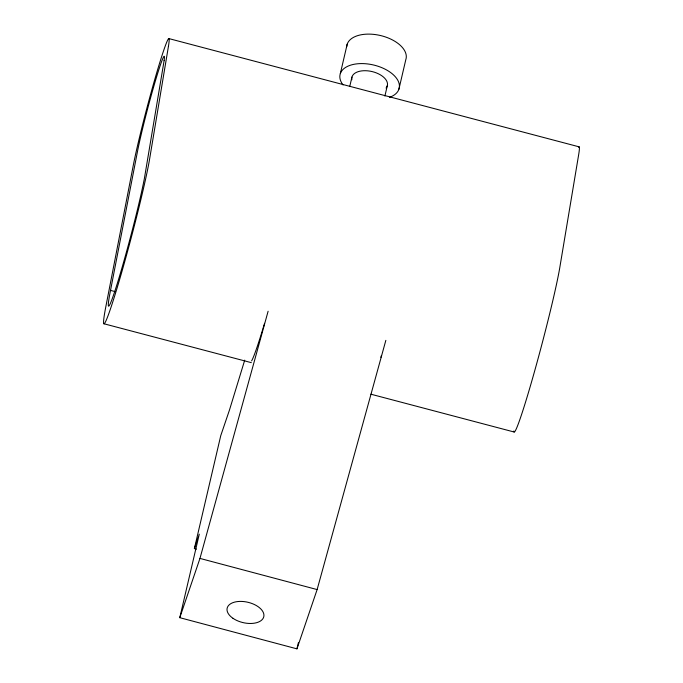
<?xml version="1.0" encoding="UTF-8"?>
<svg xmlns="http://www.w3.org/2000/svg" width="683" height="683" viewBox="0 0 683 683"><rect width="100%" height="100%" fill="white"/><g stroke="black" fill="none" stroke-linecap="round" stroke-linejoin="round"><path stroke-width="1.02" d="M196.431 549.141L194.382 548.594L220.763 435.617L229.488 409.979L244.719 360.154M385.844 340.365L317.125 589.574L296.951 648.85L179.783 617.68L199.282 534.174L194.382 548.594M340.33 73.602L347.212 44.13M349.756 86.434L351.933 77.111M384.896 96.038L387.312 85.674M398.915 89.183L405.796 59.711A30.342 16.862 13.1 0 0 379.637 35.337A30.342 16.862 13.1 0 0 346.716 46.734M296.951 648.85L298.386 642.686M179.783 617.68L199.965 558.412L268.112 311.243M168.897 38.59L579.133 146.845M110.518 290.395L115.401 291.684M103.936 323.759L251.335 362.656M370.903 394.202L514.171 432.015M199.965 558.412L317.125 589.574M578.552 147.263A72.816 3.509 -75.2 0 1 578.655 154.734L559.608 268.684A91.027 4.388 -75.2 0 1 533.816 373.968A91.027 4.388 -75.2 0 1 513.838 431.033M381.438 355.433A91.027 4.388 -75.2 0 1 380.875 357.303M264.56 323.315A91.027 4.388 -75.2 0 1 262.887 328.856M262.554 329.966A91.027 4.388 -75.2 0 1 251.617 360.863M351.873 79.791A18.202 10.117 13.1 0 1 372.184 71.595A18.202 10.117 13.1 0 1 386.049 88.064M343.062 84.965A30.342 16.862 13.1 0 1 353.854 64.322A30.342 16.862 13.1 0 1 393.434 74.848A30.342 16.862 13.1 0 1 389.541 97.328M164.116 60.625L144.472 178.015A72.808 3.509 -75.2 0 1 119.568 276.034A72.808 3.509 -75.2 0 1 109.912 293.502L137.735 150.226A54.606 2.638 -75.2 0 1 155.152 81.678A54.606 2.638 -75.2 0 1 164.116 60.625M168.419 46.478L149.372 160.428A91.027 4.388 -75.2 0 1 117.664 286.117A91.027 4.388 -75.2 0 1 106.258 304.498L133.552 163.988A72.816 3.509 -75.2 0 1 157.346 70.614A72.816 3.509 -75.2 0 1 168.419 46.478M232.971 618.303A18.808 10.458 13.1 0 0 263.493 617.62A18.808 10.458 13.1 0 0 239.921 601.407A18.808 10.458 13.1 0 0 232.971 618.303"/></g></svg>
